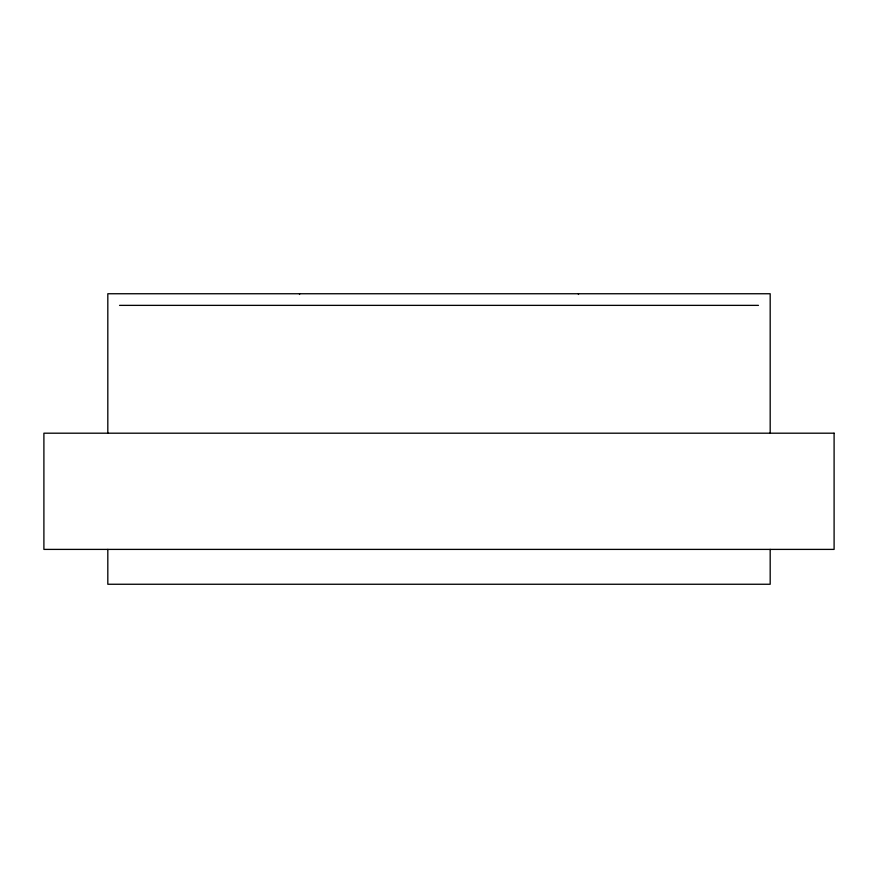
<?xml version="1.0" encoding="UTF-8"?>
<svg xmlns="http://www.w3.org/2000/svg" width="878" height="878" viewBox="0 0 878 878"><rect width="100%" height="100%" fill="white"/><g stroke="black" fill="none" stroke-linecap="round" stroke-linejoin="round"><path stroke-width="1.32" d="M119.54 305.368L758.46 305.368M770.182 433.194L770.182 293.746L107.818 293.746L107.818 433.194M770.182 549.398L770.182 584.254L107.818 584.254L107.818 549.398M578.448 293.746L578.448 294.47M299.552 293.746L299.552 294.47M834.1 433.194L43.9 433.194L43.9 549.398L834.1 549.398L834.1 433.194"/></g></svg>
